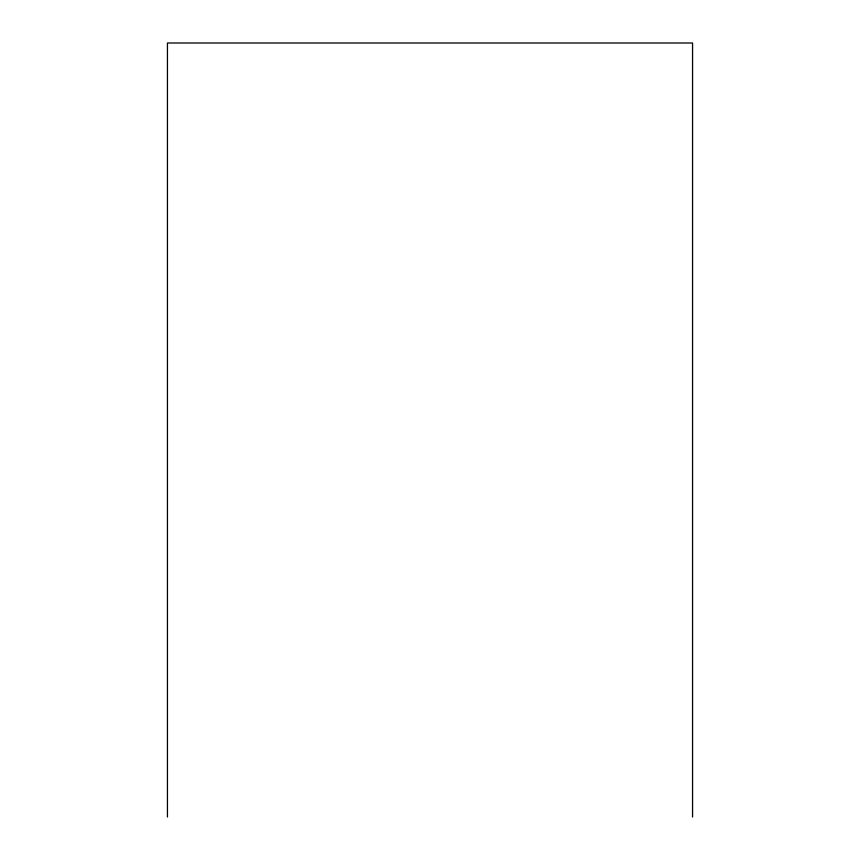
<?xml version="1.0" encoding="UTF-8"?>
<svg xmlns="http://www.w3.org/2000/svg" width="860" height="860" viewBox="0 0 860 860"><rect width="100%" height="100%" fill="white"/><g stroke="black" fill="none" stroke-linecap="round" stroke-linejoin="round"><path stroke-width="1.29" d="M692.558 817L692.558 43L167.442 43L167.442 817"/></g></svg>
